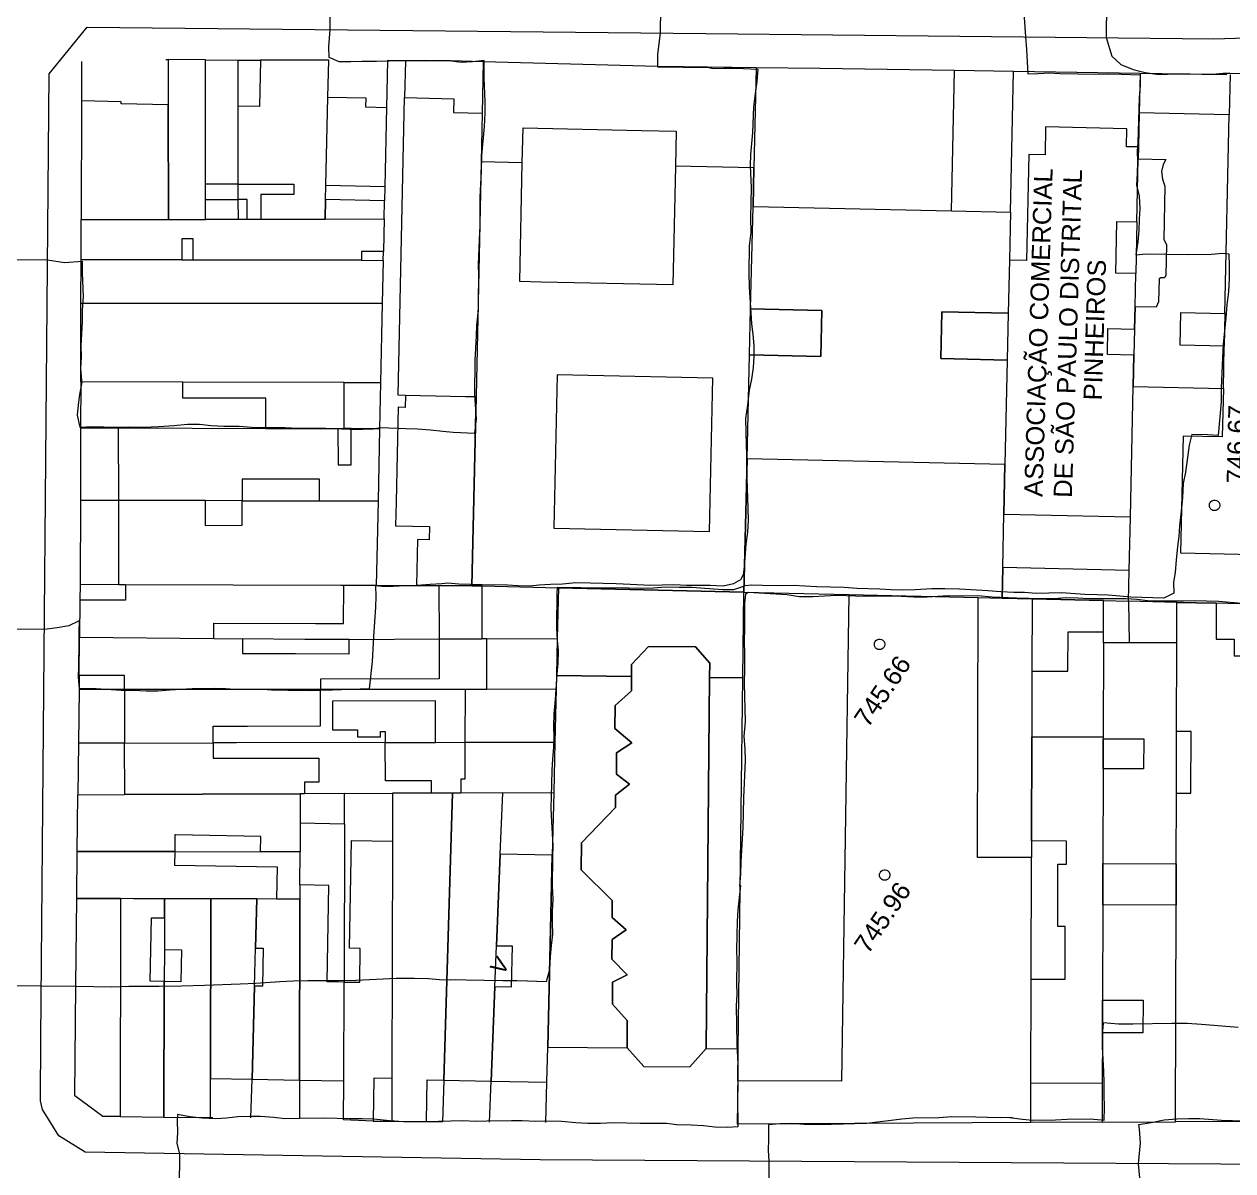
# Model space of a CAD drawing. Header units: metres. Extents: x 325024 to 7190115, y 7391967 to 10157759.
# Drawn here: x 325945.9 to 326061.3, y 7393258.6 to 7393368 of the extents above; entities that cross this region are included whole.
import ezdxf
from ezdxf.enums import TextEntityAlignment as Align

# ---------------------------------------------------------------- set-up
doc = ezdxf.new("R2010")
doc.units = ezdxf.units.M
doc.layers.get('0').update_dxf_attribs({"lineweight": 18})
for name, color, linetype, lineweight in [('100_SIST_VIARIO_MEIO_FIO', 1, 'Continuous', 18), ('206_MURO_E_MURO_ARRIMO', 7, 'Continuous', 18), ('214_PROJ_BEIRAL_EDIF', 10, 'Continuous', 18), ('216_EDIF_NOTAVEL', 2, 'Continuous', 18), ('218_EDIF_NOTAVEL_TOP', 7, 'Continuous', 18), ('600_CURVA_MESTRA', 14, 'Continuous', 18), ('604_CURVA_INTERM', 7, 'Continuous', 18), ('606_PTO_COTADO', 7, 'Continuous', 18)]:
    doc.layers.add(name, color=color, linetype=linetype, lineweight=lineweight)
doc.styles.add('Style-Arial', font='arial.ttf', dxfattribs={"height": 1.75})

# ---------------------------------------------------------------- blocks, each defined once
blk = doc.blocks.new('SP09')
at = {"color": 0, "linetype": 'Continuous'}
blk.add_lwpolyline([(-0.03, -0.51), (-0.14, -0.49), (-0.24, -0.46), (-0.31, -0.42), (-0.35, -0.39), (-0.42, -0.31), (-0.47, -0.24), (-0.51, -0.15), (-0.52, -0.09), (-0.52, 0.03), (-0.51, 0.11), (-0.48, 0.2), (-0.44, 0.27), (-0.4, 0.33), (-0.32, 0.39), (-0.23, 0.44), (-0.15, 0.48), (-0.1, 0.48), (-0.03, 0.48), (0.08, 0.48), (0.19, 0.44), (0.27, 0.4), (0.35, 0.32), (0.41, 0.23), (0.46, 0.11), (0.48, 0.03), (0.48, -0.03), (0.47, -0.08), (0.44, -0.21), (0.38, -0.3), (0.31, -0.38), (0.23, -0.44), (0.1, -0.49), (0.02, -0.51)], close=True, dxfattribs=at)

msp = doc.modelspace()

# ---------------------------------------------------------------- linework, layer by layer
at = {"layer": '100_SIST_VIARIO_MEIO_FIO'}
for points in [[(325947.542, 7393271.213), (325948.327, 7393363.282), (325951.958, 7393367.747), (326011.017, 7393367.133)], [(326011.017, 7393367.133), (326059.518, 7393366.629), (326073.904, 7393367.064)], [(326161.083, 7393260.397), (326158.56, 7393258.852), (326155.181, 7393258.604), (325995.209, 7393259.627), (325951.773, 7393260.349), (325949.242, 7393261.904), (325947.697, 7393264.441), (325947.492, 7393265.272), (325947.542, 7393271.213)]]:
    msp.add_lwpolyline(points, dxfattribs=at)
at = {"layer": '206_MURO_E_MURO_ARRIMO'}
for p, q in [((325951.43, 7393364.447), (325951.419, 7393360.703)), ((325959.469, 7393364.643), (325959.68, 7393364.642)), ((325966.329, 7393364.598), (325968.492, 7393364.584)), ((325982.341, 7393364.537), (325980.64, 7393364.547)), ((325986.67, 7393364.514), (325982.341, 7393364.537)), ((325989.776, 7393364.431), (325986.67, 7393364.514)), ((326007.634, 7393363.954), (325989.776, 7393364.431)), ((326008.904, 7393363.94), (326007.634, 7393363.954)), ((326015.844, 7393363.862), (326008.904, 7393363.94)), ((326040.402, 7393363.511), (326034.765, 7393363.597)), ((326052.488, 7393363.326), (326040.402, 7393363.511)), ((326060.781, 7393363.199), (326052.488, 7393363.326)), ((325951.328, 7393329.49), (325951.307, 7393322.586)), ((325951.307, 7393322.586), (325951.284, 7393314.527)), ((325951.284, 7393314.527), (325951.268, 7393313.043)), ((325951.193, 7393305.853), (325951.178, 7393304.505)), ((325951.178, 7393304.505), (325951.125, 7393299.4)), ((325951.125, 7393299.4), (325951.073, 7393294.462)), ((325963.723, 7393263.664), (325963.962, 7393263.661)), ((325979.261, 7393263.332), (325981.04, 7393263.314)), ((325984.35, 7393263.281), (325985.873, 7393263.265)), ((326042.048, 7393263.186), (326014.032, 7393263.048)), ((326048.868, 7393263.22), (326042.048, 7393263.186))]:
    msp.add_line(p, q, dxfattribs=at)
for points in [[(325980.64, 7393364.547), (325980.543, 7393360.084)], [(325982.341, 7393364.537), (325982.264, 7393361.01)], [(325989.776, 7393364.431), (325989.67, 7393359.54)], [(326040.11, 7393350.074), (326040.402, 7393363.511)], [(326052.488, 7393363.326), (326052.406, 7393359.552)], [(326061.085, 7393363.198), (326061.002, 7393359.365)], [(325966.351, 7393352.756), (325966.354, 7393351.284)], [(325980.378, 7393352.494), (325980.349, 7393351.165)], [(326052.18, 7393349.147), (326052.073, 7393344.217)], [(325980.226, 7393345.479), (325980.244, 7393346.315)], [(326060.59, 7393340.416), (326060.522, 7393337.286)], [(325975.9, 7393329.422), (325976.492, 7393329.42)], [(325951.307, 7393322.586), (325954.969, 7393322.576)], [(325954.984, 7393314.517), (325951.284, 7393314.527)], [(325979.551, 7393314.448), (325983.41, 7393314.438)], [(325972.739, 7393309.289), (325966.799, 7393309.353)], [(325976.985, 7393309.295), (325973.805, 7393309.278), (325972.739, 7393309.289)], [(325990.115, 7393309.366), (325989.677, 7393309.364)], [(325955.522, 7393304.508), (325951.178, 7393304.505)], [(325988.039, 7393304.532), (325974.236, 7393304.522)], [(325955.532, 7393299.409), (325951.125, 7393299.4)], [(325966.216, 7393299.432), (325963.977, 7393299.427)], [(325980.418, 7393299.462), (325966.216, 7393299.432)], [(325976.539, 7393294.589), (325981.116, 7393294.61)], [(325991.643, 7393294.658), (325996.498, 7393294.68)], [(325976.532, 7393291.714), (325976.495, 7393276.602)], [(325960.312, 7393289.05), (325968.517, 7393289.03)], [(325972.272, 7393285.875), (325972.279, 7393289.021)], [(326042.084, 7393276.867), (326042.114, 7393288.486)], [(325959.328, 7393279.689), (325959.32, 7393276.654)], [(325967.598, 7393263.625), (325967.697, 7393267.322)], [(325972.226, 7393267.239), (325972.217, 7393263.578)], [(325985.995, 7393267.223), (325985.873, 7393263.265)], [(326014.083, 7393267.175), (326014.032, 7393263.048)], [(325990.354, 7393263.231), (325990.514, 7393267.14)], [(325995.755, 7393263.189), (325995.846, 7393267.043)], [(326042.048, 7393263.186), (326042.058, 7393266.933)]]:
    msp.add_lwpolyline(points, dxfattribs=at)
at = {"layer": '214_PROJ_BEIRAL_EDIF'}
for points in [[(325963.266, 7393351.278), (325963.263, 7393352.75), (325963.24, 7393364.619), (325959.68, 7393364.642), (325959.688, 7393360.324), (325959.709, 7393349.389), (325963.269, 7393349.396)], [(325963.263, 7393352.75), (325963.24, 7393364.619), (325966.329, 7393364.598), (325966.337, 7393360.203), (325966.351, 7393352.756)], [(325975.015, 7393364.584), (325968.492, 7393364.584), (325968.396, 7393360.159), (325966.337, 7393360.203), (325966.351, 7393352.756), (325971.684, 7393352.766), (325971.686, 7393351.766), (325968.535, 7393351.76), (325968.539, 7393349.406), (325974.685, 7393349.418), (325974.726, 7393351.288), (325974.755, 7393352.616), (325974.939, 7393361.067)], [(326015.618, 7393354.304), (326015.531, 7393350.608), (326034.474, 7393350.197), (326034.765, 7393363.597), (326021.895, 7393363.794), (326015.844, 7393363.862)], [(325959.688, 7393360.324), (325955.192, 7393360.422), (325955.196, 7393360.621), (325951.419, 7393360.703), (325951.386, 7393349.374), (325959.709, 7393349.389)], [(325974.939, 7393361.067), (325978.565, 7393360.988), (325978.546, 7393360.128), (325980.543, 7393360.084), (325980.378, 7393352.494), (325974.755, 7393352.616)], [(326051.838, 7393333.425), (326060.434, 7393333.238), (326060.334, 7393328.629), (326056.599, 7393328.71), (326056.356, 7393317.564), (326063.288, 7393317.414), (326064.213, 7393360), (326069.111, 7393359.894), (326069.054, 7393357.29), (326068.84, 7393347.45), (326067.656, 7393347.475), (326067.563, 7393343.232), (326065.998, 7393343.266), (326065.843, 7393336.096), (326068.592, 7393336.036), (326068.084, 7393312.657), (326063.145, 7393312.674), (326059.763, 7393312.753), (326056.003, 7393312.84), (326051.393, 7393312.949), (326051.457, 7393315.886), (326051.568, 7393321.005)], [(326051.838, 7393333.425), (326060.434, 7393333.238), (326060.522, 7393337.286), (326056.302, 7393337.377), (326056.37, 7393340.508), (326060.59, 7393340.416), (326061.002, 7393359.365), (326052.406, 7393359.552), (326052.335, 7393356.302), (326052.311, 7393355.174), (326054.945, 7393355.117), (326054.677, 7393354.641), (326054.524, 7393353.965), (326054.619, 7393353.24), (326054.848, 7393352.558), (326054.738, 7393347.477), (326054.993, 7393347.004), (326054.929, 7393344.041), (326054.805, 7393343.802), (326054.456, 7393343.809), (326054.3, 7393343.724), (326054.252, 7393341.506), (326054.033, 7393340.998), (326052.004, 7393341.042), (326051.957, 7393338.907), (326051.903, 7393336.434)], [(325963.266, 7393351.278), (325966.354, 7393351.284), (325966.358, 7393349.402), (325963.269, 7393349.396)], [(325966.354, 7393351.284), (325966.358, 7393349.402), (325967.239, 7393349.404), (325967.236, 7393351.286)], [(325974.685, 7393349.418), (325980.312, 7393349.429), (325980.349, 7393351.165), (325974.726, 7393351.288)], [(326039.803, 7393335.968), (326039.586, 7393325.985), (326014.963, 7393326.521), (326015.198, 7393336.456), (326022.017, 7393336.308), (326022.113, 7393340.699), (326015.301, 7393340.847), (326015.531, 7393350.608), (326034.474, 7393350.197), (326040.11, 7393350.074), (326040.01, 7393345.502), (326039.9, 7393340.426), (326033.555, 7393340.564), (326033.458, 7393336.106)], [(325980.244, 7393346.315), (325978.14, 7393346.311), (325978.141, 7393345.484), (325962.092, 7393345.529), (325962.088, 7393347.546), (325960.989, 7393347.544), (325960.993, 7393345.532), (325951.375, 7393345.559), (325951.386, 7393349.374), (325959.709, 7393349.389), (325963.269, 7393349.396), (325966.358, 7393349.402), (325967.239, 7393349.404), (325968.539, 7393349.406), (325974.685, 7393349.418), (325980.312, 7393349.429)], [(325960.993, 7393345.532), (325962.092, 7393345.529), (325978.141, 7393345.484), (325980.226, 7393345.479), (325980.136, 7393341.368), (325951.362, 7393341.408), (325951.375, 7393345.559)], [(325976.484, 7393333.813), (325961.082, 7393333.856), (325951.34, 7393333.883), (325951.362, 7393341.408), (325980.136, 7393341.368), (325979.972, 7393333.803)], [(326015.198, 7393336.456), (326015.301, 7393340.847), (326022.113, 7393340.699), (326022.017, 7393336.308)], [(326039.9, 7393340.426), (326039.803, 7393335.968), (326033.458, 7393336.106), (326033.555, 7393340.564)], [(325996.822, 7393334.546), (325996.504, 7393319.922), (326011.359, 7393319.599), (326011.677, 7393334.223)], [(325961.082, 7393333.856), (325951.34, 7393333.883), (325951.328, 7393329.49), (325954.956, 7393329.48), (325969.023, 7393329.441), (325969.018, 7393332.327), (325961.085, 7393332.312)], [(325977.149, 7393329.418), (325976.492, 7393329.42), (325976.484, 7393333.813), (325979.972, 7393333.803), (325979.877, 7393329.411)], [(325977.149, 7393329.418), (325979.877, 7393329.411), (325979.726, 7393322.507), (325974.139, 7393322.523), (325974.135, 7393324.61), (325966.746, 7393324.596), (325966.75, 7393322.543), (325963.23, 7393322.553), (325954.969, 7393322.576), (325954.956, 7393329.48), (325969.023, 7393329.441), (325975.9, 7393329.422), (325975.907, 7393325.956), (325977.156, 7393325.959)], [(326014.664, 7393313.815), (326024.676, 7393313.579), (326037.017, 7393313.288), (326039.309, 7393313.234), (326039.372, 7393316.149), (326039.484, 7393321.267), (326039.586, 7393325.985), (326014.963, 7393326.521)], [(325985.542, 7393314.432), (325985.552, 7393309.341), (325989.677, 7393309.364), (325989.667, 7393314.4), (325988.689, 7393314.423)], [(325996.761, 7393305.853), (326003.923, 7393305.764), (326003.932, 7393306.911), (326005.538, 7393308.635), (326010.036, 7393308.6), (326011.394, 7393307.024), (326011.384, 7393305.671), (326014.562, 7393305.631), (326014.664, 7393313.815), (325996.959, 7393314.232), (325996.845, 7393309.402)], [(326024.676, 7393313.579), (326023.977, 7393267.149), (326014.083, 7393267.175), (326014.121, 7393270.227), (326014.562, 7393305.631), (326014.664, 7393313.815)], [(326037.017, 7393313.288), (326039.309, 7393313.234), (326042.179, 7393313.166), (326042.161, 7393306.275), (326042.145, 7393300.014), (326042.119, 7393290.061), (326042.114, 7393288.486), (326036.951, 7393288.499)], [(326042.161, 7393306.275), (326045.595, 7393306.266), (326045.605, 7393310.039), (326048.991, 7393310.03), (326048.999, 7393313.005), (326042.179, 7393313.166)], [(326048.991, 7393310.03), (326048.999, 7393313.005), (326051.393, 7393312.949), (326051.455, 7393308.981), (326048.988, 7393308.987)], [(326056.003, 7393312.84), (326059.763, 7393312.753), (326059.754, 7393309.328), (326061.466, 7393309.323), (326061.462, 7393307.729), (326063.132, 7393307.724), (326063.123, 7393304.482), (326063.111, 7393299.967), (326063.015, 7393263.29), (326055.872, 7393263.255), (326055.927, 7393283.937), (326055.937, 7393287.886), (326055.955, 7393294.628), (326057.338, 7393294.624), (326057.353, 7393300.504), (326055.97, 7393300.508), (326055.992, 7393308.969)], [(325996.73, 7393304.539), (325990.125, 7393304.534), (325990.115, 7393309.366), (325996.845, 7393309.402), (325996.761, 7393305.853)], [(326055.955, 7393294.628), (326055.97, 7393300.508), (326055.992, 7393308.969), (326051.455, 7393308.981), (326048.988, 7393308.987), (326048.965, 7393299.996), (326048.964, 7393299.806), (326052.829, 7393299.796), (326052.821, 7393296.942), (326048.957, 7393296.952), (326048.933, 7393287.904), (326055.937, 7393287.886)], [(326003.923, 7393305.764), (326003.912, 7393304.393), (326002.356, 7393302.978), (326002.339, 7393300.807), (326003.963, 7393299.429), (326002.5, 7393298.469), (326002.485, 7393296.453), (326003.735, 7393295.476), (326002.41, 7393294.446), (326002.401, 7393293.258), (325999.149, 7393289.897), (325999.129, 7393287.316), (326002.088, 7393284.385), (326002.075, 7393282.77), (326003.414, 7393281.588), (326002.073, 7393280.66), (326002.059, 7393278.767), (326003.52, 7393277.275), (326002.124, 7393276.592), (326002.108, 7393274.487), (326003.529, 7393272.92), (326003.509, 7393270.309), (326005.097, 7393268.553), (326009.481, 7393268.52), (326011.066, 7393270.25), (326011.384, 7393305.671), (326011.394, 7393307.024), (326010.036, 7393308.6), (326005.538, 7393308.635), (326003.932, 7393306.911)], [(325996.357, 7393288.71), (325995.925, 7393270.367), (326003.509, 7393270.309), (326003.529, 7393272.92), (326002.108, 7393274.487), (326002.124, 7393276.592), (326003.52, 7393277.275), (326002.059, 7393278.767), (326002.073, 7393280.66), (326003.414, 7393281.588), (326002.075, 7393282.77), (326002.088, 7393284.385), (325999.129, 7393287.316), (325999.149, 7393289.897), (326002.401, 7393293.258), (326002.41, 7393294.446), (326003.735, 7393295.476), (326002.485, 7393296.453), (326002.5, 7393298.469), (326003.963, 7393299.429), (326002.339, 7393300.807), (326002.356, 7393302.978), (326003.912, 7393304.393), (326003.923, 7393305.764), (325996.761, 7393305.853), (325996.73, 7393304.539), (325996.611, 7393299.496), (325996.498, 7393294.68)], [(326011.066, 7393270.25), (326014.121, 7393270.227), (326014.562, 7393305.631), (326011.384, 7393305.671)], [(325988.013, 7393299.478), (325996.611, 7393299.496), (325996.73, 7393304.539), (325990.125, 7393304.534), (325988.039, 7393304.532)], [(325980.418, 7393299.462), (325985.216, 7393299.472), (325985.208, 7393303.43), (325975.38, 7393303.411), (325975.386, 7393300.68), (325977.755, 7393300.685), (325977.757, 7393300.001), (325979.961, 7393300.006), (325979.96, 7393300.501), (325980.416, 7393300.502)], [(326048.964, 7393299.806), (326048.957, 7393296.952), (326048.933, 7393287.904), (326048.922, 7393283.956), (326048.898, 7393274.872), (326048.89, 7393271.76), (326048.877, 7393266.915), (326042.058, 7393266.933), (326042.084, 7393276.867), (326045.319, 7393276.858), (326045.332, 7393281.893), (326044.618, 7393281.895), (326044.634, 7393287.848), (326045.464, 7393287.846), (326045.469, 7393290.053), (326042.119, 7393290.061), (326042.145, 7393300.014), (326048.965, 7393299.996)], [(326048.957, 7393296.952), (326048.964, 7393299.806), (326052.829, 7393299.796), (326052.821, 7393296.942)], [(325986.842, 7393294.636), (325984.84, 7393294.627), (325984.838, 7393295.806), (325980.425, 7393295.798), (325980.418, 7393299.462), (325985.216, 7393299.472), (325988.013, 7393299.478), (325988.02, 7393295.97), (325987.646, 7393295.969), (325987.648, 7393294.64)], [(325972.699, 7393294.571), (325972.293, 7393294.569), (325972.286, 7393291.791), (325976.532, 7393291.714), (325976.539, 7393294.589)], [(325981.105, 7393290.034), (325981.05, 7393267.392), (325981.04, 7393263.314), (325984.35, 7393263.281), (325984.422, 7393267.251), (325985.995, 7393267.223), (325986.842, 7393294.636), (325984.84, 7393294.627), (325981.116, 7393294.61)], [(325990.514, 7393267.14), (325990.884, 7393276.152), (325991.044, 7393280.067), (325991.402, 7393288.801), (325991.643, 7393294.658), (325987.648, 7393294.64), (325986.842, 7393294.636), (325985.995, 7393267.223)], [(325981.105, 7393290.034), (325981.05, 7393267.392), (325979.335, 7393267.424), (325979.261, 7393263.332), (325976.428, 7393263.448), (325976.472, 7393267.161), (325976.495, 7393276.602), (325977.976, 7393276.574), (325978.035, 7393279.803), (325977.014, 7393279.821), (325977.202, 7393290.106)], [(325990.884, 7393276.152), (325990.514, 7393267.14), (325995.846, 7393267.043), (325995.925, 7393270.367), (325996.357, 7393288.71), (325991.402, 7393288.801), (325991.044, 7393280.067), (325992.524, 7393280.04), (325992.453, 7393276.123)], [(326048.933, 7393287.904), (326055.937, 7393287.886), (326055.927, 7393283.937), (326048.922, 7393283.956)], [(325972.272, 7393285.875), (325972.268, 7393284.517), (325972.226, 7393267.239), (325976.472, 7393267.161), (325976.495, 7393276.602), (325974.871, 7393276.631), (325975.039, 7393285.825)], [(325959.32, 7393276.654), (325959.289, 7393263.709), (325963.723, 7393263.664), (325963.732, 7393267.394), (325963.774, 7393284.537), (325959.34, 7393284.548), (325959.335, 7393282.717), (325959.328, 7393279.689), (325960.951, 7393279.659), (325960.895, 7393276.626)], [(325963.732, 7393267.394), (325967.697, 7393267.322), (325967.933, 7393276.203), (325968.03, 7393279.83), (325968.155, 7393284.527), (325963.774, 7393284.537)], [(325968.155, 7393284.527), (325968.03, 7393279.83), (325968.774, 7393279.817), (325968.708, 7393276.189), (325967.933, 7393276.203), (325967.697, 7393267.322), (325972.226, 7393267.239), (325972.268, 7393284.517), (325970.031, 7393284.522)], [(326048.898, 7393274.872), (326052.766, 7393274.862), (326052.757, 7393271.749), (326048.89, 7393271.76), (326048.877, 7393266.915), (326048.868, 7393263.22), (326055.872, 7393263.255), (326055.927, 7393283.937), (326048.922, 7393283.956)], [(326048.89, 7393271.76), (326048.898, 7393274.872), (326052.766, 7393274.862), (326052.757, 7393271.749)]]:
    msp.add_lwpolyline(points, close=True, dxfattribs=at)
for points in [[(325988.078, 7393332.469), (325982.345, 7393332.593), (325981.647, 7393332.608), (325982.264, 7393361.01), (325986.975, 7393360.907), (325986.946, 7393359.6), (325989.67, 7393359.54), (325989.568, 7393354.87), (325989.116, 7393334.037)], [(325993.499, 7393354.785), (325993.571, 7393358.133), (326004.898, 7393357.887)], [(326004.898, 7393357.887), (326008.186, 7393357.815), (326008.113, 7393354.467), (326007.867, 7393343.129), (325995.313, 7393343.402)], [(325995.313, 7393343.402), (325993.252, 7393343.447), (325993.499, 7393354.785), (325989.568, 7393354.87), (325989.116, 7393334.037)], [(325989.667, 7393314.4), (325996.959, 7393314.232), (326014.664, 7393313.815), (326014.963, 7393326.521), (326015.198, 7393336.456), (326015.301, 7393340.847), (326015.531, 7393350.608), (326015.618, 7393354.304), (326008.113, 7393354.467), (326007.867, 7393343.129), (325995.313, 7393343.402)], [(325995.313, 7393343.402), (325993.252, 7393343.447), (325993.499, 7393354.785)], [(325989.116, 7393334.037), (325989.081, 7393332.447), (325988.689, 7393314.423), (325989.667, 7393314.4)], [(325989.116, 7393334.037), (325989.081, 7393332.447)], [(325981.447, 7393322.448), (325981.397, 7393320.157), (325984.641, 7393320.086), (325984.613, 7393318.801), (325983.505, 7393318.826), (325983.41, 7393314.438), (325985.542, 7393314.432), (325988.689, 7393314.423), (325989.081, 7393332.447), (325988.078, 7393332.469)], [(325982.345, 7393332.593), (325982.32, 7393331.448), (325981.643, 7393331.462), (325981.447, 7393322.448)], [(325988.078, 7393332.469), (325982.345, 7393332.593)], [(325989.081, 7393332.447), (325988.078, 7393332.469)], [(325976.16, 7393314.458), (325955.627, 7393314.515), (325954.984, 7393314.517), (325954.969, 7393322.576), (325963.23, 7393322.553), (325963.234, 7393320.186), (325966.754, 7393320.193), (325966.75, 7393322.543), (325974.139, 7393322.523), (325979.726, 7393322.507), (325979.667, 7393319.758)], [(325979.667, 7393319.758), (325979.551, 7393314.448), (325976.454, 7393314.457)], [(325976.16, 7393314.458), (325955.627, 7393314.515), (325955.63, 7393313.052), (325951.268, 7393313.043), (325951.231, 7393309.518), (325964.055, 7393309.382)], [(325973.759, 7393310.831), (325976.444, 7393310.824), (325976.454, 7393314.457), (325976.16, 7393314.458)], [(325976.454, 7393314.457), (325976.16, 7393314.458)], [(325964.055, 7393309.382), (325964.059, 7393310.858), (325973.759, 7393310.831)], [(325969.582, 7393304.518), (325955.522, 7393304.508), (325955.52, 7393305.861), (325951.193, 7393305.853), (325951.231, 7393309.518), (325964.055, 7393309.382), (325966.799, 7393309.353), (325966.795, 7393307.963), (325971.852, 7393307.949)], [(325976.985, 7393309.295), (325985.552, 7393309.341), (325985.559, 7393305.534), (325974.234, 7393305.512), (325974.236, 7393304.522), (325969.582, 7393304.518)], [(325971.852, 7393307.949), (325976.981, 7393307.935), (325976.985, 7393309.295)], [(325969.582, 7393304.518), (325955.522, 7393304.508), (325955.532, 7393299.409)], [(325967.275, 7393301.032), (325974.242, 7393301.045), (325974.236, 7393304.522), (325969.582, 7393304.518)], [(325955.532, 7393299.409), (325963.977, 7393299.427), (325963.974, 7393301.025), (325967.275, 7393301.032)], [(325955.532, 7393299.409), (325963.977, 7393299.427), (325963.979, 7393297.962), (325965.245, 7393297.964)], [(325962.967, 7393294.522), (325955.541, 7393294.484), (325955.532, 7393299.409)], [(325965.245, 7393297.964), (325974.063, 7393297.981), (325974.067, 7393295.67), (325972.697, 7393295.667), (325972.699, 7393294.571), (325972.293, 7393294.569), (325962.967, 7393294.522)], [(325959.348, 7393289.053), (325951.016, 7393289.073), (325951.073, 7393294.462), (325955.541, 7393294.484), (325962.967, 7393294.522)], [(325962.967, 7393294.522), (325972.293, 7393294.569), (325972.286, 7393291.791), (325972.279, 7393289.021), (325968.517, 7393289.03)], [(325960.339, 7393290.551), (325960.312, 7393289.05), (325959.348, 7393289.053)], [(325960.405, 7393290.65), (325960.341, 7393290.651), (325960.339, 7393290.551)], [(325968.517, 7393289.03), (325968.544, 7393290.502), (325960.405, 7393290.65)], [(325956.372, 7393284.556), (325955.145, 7393284.559), (325950.969, 7393284.569), (325951.016, 7393289.073), (325959.348, 7393289.053)], [(325959.348, 7393289.053), (325960.312, 7393289.05), (325960.288, 7393287.76), (325970.086, 7393287.581), (325970.031, 7393284.522)], [(325950.881, 7393276.258), (325950.969, 7393284.569)], [(325950.969, 7393284.569), (325955.145, 7393284.559), (325955.14, 7393282.694)], [(325956.372, 7393284.556), (325955.145, 7393284.559), (325955.14, 7393282.694)], [(325959.32, 7393276.654), (325957.986, 7393276.679), (325958.097, 7393282.739), (325959.335, 7393282.717), (325959.34, 7393284.548), (325956.372, 7393284.556)], [(325970.031, 7393284.522), (325968.155, 7393284.527), (325963.774, 7393284.537), (325959.34, 7393284.548), (325956.372, 7393284.556)], [(325955.14, 7393282.694), (325955.093, 7393263.752), (325953.458, 7393263.769), (325950.771, 7393265.735), (325950.881, 7393276.258)], [(325955.14, 7393282.694), (325955.093, 7393263.752), (325959.289, 7393263.709), (325959.32, 7393276.654)]]:
    msp.add_lwpolyline(points, dxfattribs=at)
at = {"layer": '216_EDIF_NOTAVEL'}
for points in [[(326051.838, 7393333.425), (326051.903, 7393336.434), (326049.362, 7393336.489), (326049.416, 7393338.962), (326051.957, 7393338.907), (326052.004, 7393341.042), (326052.073, 7393344.217), (326050.156, 7393344.258), (326050.263, 7393349.189), (326052.18, 7393349.147), (326052.311, 7393355.174), (326052.335, 7393356.302), (326051.195, 7393356.327), (326051.232, 7393358.046), (326043.465, 7393358.215), (326043.407, 7393355.562), (326041.863, 7393355.595), (326041.643, 7393345.466), (326040.01, 7393345.502), (326039.9, 7393340.426), (326039.803, 7393335.968), (326039.586, 7393325.985), (326039.484, 7393321.267), (326051.568, 7393321.005)], [(326039.309, 7393313.234), (326042.179, 7393313.166), (326048.999, 7393313.005), (326051.393, 7393312.949), (326051.457, 7393315.886), (326039.372, 7393316.149)]]:
    msp.add_lwpolyline(points, close=True, dxfattribs=at)
at = {"layer": '600_CURVA_MESTRA', "elevation": 745}
msp.add_lwpolyline([(326061.848, 7393272.266), (326058.338, 7393272.538), (326056.985, 7393272.638), (326055.507, 7393272.648), (326051.793, 7393272.575), (326050.44, 7393272.571), (326048.972, 7393272.698), (326048.877, 7393271.541), (326048.868, 7393270.393), (326048.996, 7393268.094), (326049.04, 7393266.981), (326049.009, 7393265.869), (326049.043, 7393264.646), (326049.03, 7393263.379), (326048.757, 7393263.421), (326047.729, 7393263.498), (326045.522, 7393263.472), (326044.42, 7393263.418), (326042.246, 7393263.389), (326041.223, 7393263.468), (326040.065, 7393263.626), (326040.292, 7393263.664), (326039.179, 7393263.647), (326037.927, 7393263.662), (326036.811, 7393263.697), (326034.505, 7393263.727), (326033.265, 7393263.642), (326030.776, 7393263.591), (326029.746, 7393263.526), (326026.4, 7393263.108), (326024.147, 7393263.044), (326022.993, 7393263.004), (326021.683, 7393262.994), (326020.423, 7393263.01), (326019.174, 7393263.081), (326018.104, 7393263.06), (326017.007, 7393262.982), (326016.996, 7393262.649), (326017.018, 7393261.571), (326016.962, 7393260.558), (326017.025, 7393259.488), (326016.986, 7393250.259)], dxfattribs=at)
at = {"layer": '604_CURVA_INTERM', "flags": 128}
for points, elevation in [([(325988.982, 7393333.834), (325989.009, 7393334.756), (325989.017, 7393335.91), (325989.138, 7393338.265), (325989.163, 7393339.265), (325989.29, 7393340.485), (325989.324, 7393340.62), (325989.324, 7393341.663), (325989.359, 7393343.992), (325989.331, 7393345.075), (325989.42, 7393347.445), (325989.481, 7393348.762), (325989.469, 7393350.142), (325989.478, 7393351.506), (325989.527, 7393352.75), (325989.604, 7393354.003), (325989.648, 7393355.477), (325989.883, 7393358.243), (325989.954, 7393359.529), (325989.956, 7393360.648), (325989.852, 7393362.86), (325989.846, 7393364.567), (325988.754, 7393364.428), (325987.684, 7393364.358), (325986.457, 7393364.517), (325984.3, 7393364.556), (325983.126, 7393364.522), (325981.821, 7393364.525), (325980.78, 7393364.508), (325979.592, 7393364.46), (325978.176, 7393364.469), (325977.137, 7393364.431), (325976.013, 7393364.437), (325975.06, 7393364.853), (325975.026, 7393365.861), (325975.16, 7393367.506), (325975.283, 7393377.308)], 749), ([(326006.776, 7393376.849), (326006.68, 7393367.178), (326006.401, 7393365.159), (326006.403, 7393364.163), (326006.451, 7393363.92), (326007.704, 7393363.945), (326008.893, 7393363.923)], 748), ([(326040.884, 7393376.525), (326041.535, 7393366.816), (326041.655, 7393365.606), (326041.77, 7393363.293), (326042.783, 7393363.302), (326043.791, 7393363.375), (326044.836, 7393363.315), (326048.276, 7393363.257), (326049.482, 7393363.276), (326050.688, 7393363.265), (326052.482, 7393363.189), (326052.483, 7393362.171), (326052.41, 7393361.03), (326052.308, 7393357.735), (326052.285, 7393356.714), (326052.21, 7393355.962), (326052.226, 7393354.848), (326052.22, 7393353.806), (326052.14, 7393352.643), (326052.385, 7393351.598), (326052.46, 7393350.434), (326052.408, 7393349.425), (326052.381, 7393348.335), (326052.258, 7393347.247), (326052.071, 7393346.01), (326053.092, 7393346.093), (326056.988, 7393346.05), (326059.297, 7393346.077), (326060.368, 7393346.157), (326060.965, 7393346.118), (326061, 7393344.949), (326060.993, 7393343.764), (326060.911, 7393342.512), (326060.78, 7393341.251), (326060.676, 7393339.997), (326060.534, 7393338.747), (326060.406, 7393337.436), (326060.368, 7393336.21), (326060.246, 7393333.999), (326060.224, 7393333.278), (326060.239, 7393331.969), (326059.93, 7393328.755), (326058.925, 7393328.822), (326057.418, 7393328.854), (326057.177, 7393327.841), (326056.837, 7393325.28), (326056.613, 7393324.186), (326056.52, 7393322.855), (326056.4, 7393321.548), (326056.246, 7393320.157), (326056.169, 7393319.137), (326056.071, 7393318.132), (326055.925, 7393316.897), (326055.824, 7393315.694), (326055.678, 7393314.752), (326055.694, 7393313.716), (326054.74, 7393313.234), (326051.603, 7393313.341), (326050.547, 7393313.439), (326049.439, 7393313.516), (326048.376, 7393313.564), (326047.222, 7393313.589), (326044.97, 7393313.732), (326042.576, 7393313.697), (326041.459, 7393313.769), (326040.445, 7393313.774), (326039.18, 7393313.839), (326037.942, 7393313.947), (326035.236, 7393314.092), (326033.828, 7393314.126), (326032.563, 7393314.125), (326031.004, 7393314.041), (326029.827, 7393314.005), (326028.697, 7393314.037), (326027.649, 7393314.089), (326025.443, 7393314.158), (326024.224, 7393314.249), (326021.626, 7393314.316), (326020.513, 7393314.388), (326019.4, 7393314.431), (326018.221, 7393314.426), (326016.443, 7393314.445), (326015.43, 7393314.481), (326014.739, 7393314.413), (326014.326, 7393314.252), (326013.675, 7393314.031), (326012.626, 7393314.049), (326009.701, 7393314.244), (326008.478, 7393314.244), (326007.195, 7393314.29), (326005.993, 7393314.205), (326004.772, 7393314.147), (326002.549, 7393314.233), (326001.349, 7393314.196), (326000.149, 7393314.192), (325999.099, 7393314.221), (325998.013, 7393314.21), (325996.84, 7393314.249), (325996.794, 7393313.695), (325996.808, 7393312.65), (325996.773, 7393311.559), (325996.771, 7393310.421), (325996.819, 7393309.236), (325996.911, 7393308.221), (325996.888, 7393307.027), (325996.799, 7393305.99), (325996.627, 7393303.561), (325996.509, 7393302.208), (325996.485, 7393301.013), (325996.5, 7393299.972), (325996.474, 7393298.972), (325996.388, 7393297.857), (325996.329, 7393296.82), (325996.303, 7393295.469), (325996.218, 7393293.191), (325996.302, 7393291.9), (325996.412, 7393289.632), (325996.372, 7393288.537), (325996.367, 7393285.779), (325996.423, 7393284.499), (325996.363, 7393283.319), (325996.342, 7393282.211), (325996.391, 7393281.18), (325996.245, 7393280.074), (325996.169, 7393279.039), (325996.105, 7393277.773), (325995.768, 7393276.628), (325994.013, 7393276.675), (325992.965, 7393276.717), (325991.649, 7393276.714), (325988.147, 7393276.78), (325987.117, 7393276.799), (325986.628, 7393276.782), (325985.61, 7393276.808), (325984.546, 7393276.9), (325983.218, 7393276.947), (325981.494, 7393276.923), (325977.651, 7393276.733), (325975.961, 7393276.706), (325973.038, 7393276.699), (325971.613, 7393276.667), (325970.336, 7393276.615), (325968.059, 7393276.47), (325966.579, 7393276.392), (325963.147, 7393276.272), (325960.952, 7393276.195), (325958.842, 7393276.164), (325955.932, 7393276.159), (325954.264, 7393276.115), (325950.822, 7393276.169)], 747), ([(326049.351, 7393376.445), (326049.254, 7393366.736), (326049.803, 7393364.966), (326050.646, 7393364.181), (326051.824, 7393363.7), (326052.965, 7393363.426), (326054.054, 7393363.267), (326055.114, 7393363.266), (326056.222, 7393363.292), (326057.274, 7393363.286), (326058.387, 7393363.254), (326059.387, 7393363.265), (326060.415, 7393363.332), (326061.083, 7393363.353), (326062.085, 7393363.32)], 746), ([(326008.893, 7393363.923), (326011.304, 7393363.877), (326011.72, 7393363.806), (326012.737, 7393363.825), (326013.964, 7393363.815), (326016.004, 7393363.732), (326015.879, 7393362.551), (326015.723, 7393361.392), (326015.589, 7393360.127), (326015.485, 7393357.68), (326015.369, 7393356.64), (326015.283, 7393355.59), (326015.252, 7393354.524), (326015.346, 7393352.415), (326015.335, 7393350.958), (326015.281, 7393349.572), (326015.314, 7393348.137), (326015.171, 7393346.853), (326015.128, 7393344.293), (326015.158, 7393342.927), (326015.379, 7393339.459), (326015.502, 7393338.419), (326015.596, 7393337.358), (326015.598, 7393336.312), (326015.53, 7393335.245), (326015.385, 7393334.148), (326015.175, 7393333.094), (326015.001, 7393331.673), (326014.817, 7393330.382), (326014.833, 7393329.068), (326014.908, 7393326.897), (326014.92, 7393325.605), (326015.025, 7393321.84), (326015.066, 7393320.654), (326015.003, 7393319.522), (326014.844, 7393318.407), (326014.696, 7393316.194), (326014.588, 7393315.467), (326014.346, 7393314.979), (326013.679, 7393314.611), (326012.679, 7393314.388), (326011.438, 7393314.443), (326009.182, 7393314.454), (326007.964, 7393314.518), (326006.841, 7393314.469), (326005.778, 7393314.456), (326002.456, 7393314.617), (326001.217, 7393314.651), (326000.013, 7393314.664), (325998.612, 7393314.709), (325997.345, 7393314.581), (325996.206, 7393314.535), (325995.127, 7393314.472), (325994.233, 7393314.377), (325993.074, 7393314.406), (325992.076, 7393314.471), (325989.668, 7393314.496), (325987.447, 7393314.571), (325986.406, 7393314.658), (325985.808, 7393314.609), (325984.691, 7393314.557), (325983.464, 7393314.444), (325982.325, 7393314.418), (325981.159, 7393314.359), (325980.098, 7393314.359), (325979.47, 7393314.413), (325979.513, 7393313.402), (325979.473, 7393312.394), (325979.289, 7393309.567), (325979.244, 7393308.384), (325979.171, 7393307.196), (325978.866, 7393304.588), (325975.374, 7393304.442), (325974.28, 7393304.44), (325973.27, 7393304.391), (325971.13, 7393304.412), (325969.545, 7393304.462)], 748), ([(325938.544, 7393345.603), (325948.176, 7393345.515), (325949.79, 7393345.283), (325951.471, 7393345.416), (325951.484, 7393344.28), (325951.562, 7393342.028), (325951.486, 7393340.723), (325951.494, 7393339.619), (325951.406, 7393338.5), (325951.36, 7393337.31), (325951.378, 7393336.283), (325951.33, 7393335.124), (325951.414, 7393334.019), (325951.443, 7393333.87), (325951.23, 7393332.693), (325951.095, 7393331.693), (325950.997, 7393330.69), (325951.221, 7393329.68), (325951.257, 7393329.575), (325952.362, 7393329.627), (325953.543, 7393329.583), (325954.629, 7393329.574), (325955.949, 7393329.597), (325957.34, 7393329.568), (325958.797, 7393329.609), (325960.24, 7393329.712), (325961.524, 7393329.83), (325962.689, 7393329.852), (325963.808, 7393329.71), (325964.993, 7393329.66), (325966.46, 7393329.642), (325967.653, 7393329.563), (325969.792, 7393329.531), (325970.872, 7393329.517), (325972.055, 7393329.473), (325974.739, 7393329.463), (325977.037, 7393329.363), (325978.244, 7393329.374), (325979.254, 7393329.408), (325979.952, 7393329.523), (325982.381, 7393329.427), (325983.502, 7393329.388), (325984.752, 7393329.317), (325985.905, 7393329.185)], 749), ([(325985.905, 7393329.185), (325986.899, 7393329.097), (325988.985, 7393328.992), (325989.115, 7393330.339), (325988.981, 7393332.577), (325988.982, 7393333.834)], 749), ([(326062.191, 7393312.731), (326059.967, 7393312.931), (326057.689, 7393312.984), (326056.643, 7393312.957), (326054.221, 7393312.953), (326053.192, 7393312.987), (326052.177, 7393313.126), (326051.17, 7393313.174), (326048.985, 7393313.186), (326047.654, 7393313.187), (326046.548, 7393313.249), (326045.438, 7393313.277), (326044.272, 7393313.172), (326043.062, 7393313.165), (326040.684, 7393313.238), (326038.377, 7393313.343), (326037.01, 7393313.445), (326035.792, 7393313.426), (326034.203, 7393313.45), (326032.157, 7393313.345), (326030.876, 7393313.348), (326029.684, 7393313.406), (326028.313, 7393313.413), (326026.271, 7393313.394), (326023.504, 7393313.496), (326022.36, 7393313.418), (326021.246, 7393313.38), (326019.957, 7393313.378), (326018.77, 7393313.558), (326015.07, 7393313.776), (326014.817, 7393313.622), (326014.702, 7393312.769), (326014.707, 7393310.331), (326014.671, 7393309.135), (326014.714, 7393307.883), (326014.725, 7393306.572), (326014.683, 7393305.122), (326014.781, 7393301.421), (326014.662, 7393300.077), (326014.753, 7393298.856), (326014.771, 7393297.741), (326014.619, 7393294.165), (326014.567, 7393291.345), (326014.374, 7393288.099), (326014.321, 7393286.884), (326014.246, 7393285.749), (326014.33, 7393285.823), (326014.092, 7393283.505), (326014.026, 7393282.39), (326013.98, 7393281.04), (326013.96, 7393279.669), (326013.993, 7393278.661), (326013.955, 7393276.477), (326013.979, 7393275.429), (326013.928, 7393274.338), (326013.971, 7393270.632), (326014.067, 7393268.791), (326014.085, 7393267.761), (326014.039, 7393265.691), (326014.035, 7393264.653), (326014.085, 7393263.635), (326014.088, 7393262.783), (326013.088, 7393262.719), (326011.874, 7393262.746), (326010.816, 7393262.862), (326009.615, 7393262.922), (326008.268, 7393262.958), (326007.262, 7393263.082), (326004.751, 7393263.094), (326002.178, 7393263.171), (326000.983, 7393263.099), (325999.75, 7393263.109), (325998.624, 7393263.163), (325997.254, 7393263.28), (325995.603, 7393263.318), (325994.804, 7393263.288), (325993.497, 7393263.339), (325992.467, 7393263.358), (325990.1, 7393263.327), (325989.052, 7393263.299), (325987.816, 7393263.348), (325986.683, 7393263.31), (325985.487, 7393263.3), (325984.478, 7393263.246), (325982.161, 7393263.254), (325980.856, 7393263.347), (325979.298, 7393263.508), (325978.258, 7393263.557), (325977.073, 7393263.544), (325974.56, 7393263.61), (325972.227, 7393263.559), (325970.823, 7393263.557), (325969.772, 7393263.675), (325968.514, 7393263.771), (325967.449, 7393263.775), (325966.345, 7393263.724), (325965.266, 7393263.613), (325964.242, 7393263.543), (325962.925, 7393263.62), (325961.763, 7393263.74), (325960.569, 7393263.952), (325960.548, 7393263.346), (325960.579, 7393262.243), (325960.52, 7393261.197), (325960.786, 7393260.199), (325960.692, 7393250.575)], 746), ([(325969.545, 7393304.462), (325968.714, 7393304.508), (325966.406, 7393304.485), (325965.211, 7393304.581), (325964.091, 7393304.606), (325961.978, 7393304.569), (325959.856, 7393304.452), (325958.692, 7393304.368), (325957.582, 7393304.371), (325956.367, 7393304.423), (325955.197, 7393304.426), (325952.824, 7393304.576), (325951.215, 7393304.616), (325951.125, 7393305.696), (325951.175, 7393306.755), (325951.191, 7393308.882), (325951.186, 7393310.044), (325951.215, 7393311.064), (325951.123, 7393311.053), (325950.22, 7393310.6), (325949.105, 7393310.4), (325947.875, 7393310.243), (325938.205, 7393310.331)], 748), ([(325950.822, 7393276.169), (325937.879, 7393276.287), (325931.551, 7393276.503), (325926.519, 7393276.602), (325923.532, 7393276.334), (325923.107, 7393274.581), (325922.732, 7393271.775), (325922.412, 7393268.675), (325922.261, 7393264.696), (325921.954, 7393260.826), (325922.001, 7393251.151), (325921.845, 7393249.649), (325921.864, 7393248.442), (325921.834, 7393247.07), (325921.75, 7393245.55), (325921.625, 7393243.791), (325921.534, 7393241.931), (325921.424, 7393240.779), (325921.531, 7393239.181), (325921.54, 7393236.159), (325921.509, 7393234.898), (325921.666, 7393233.765), (325921.685, 7393232.138)], 747)]:
    msp.add_lwpolyline(points, dxfattribs=dict(at, elevation=elevation))
at = {"layer": '604_CURVA_INTERM', "elevation": 744}
msp.add_lwpolyline([(326053.201, 7393250.311), (326052.345, 7393259.262), (326052.516, 7393261.257), (326052.414, 7393262.543), (326052.358, 7393263.015), (326053.534, 7393263.195), (326054.779, 7393263.443), (326055.982, 7393263.539), (326057.148, 7393263.569), (326058.18, 7393263.57), (326060.25, 7393263.412), (326061.301, 7393263.392), (326063.8, 7393263.273)], dxfattribs=at)

# ---------------------------------------------------------------- block references
at = {"layer": '606_PTO_COTADO', "rotation": 55.83005668387076}
for p in [(326059.604, 7393322.117, 746.674), (326027.615, 7393308.847, 745.664), (326028.112, 7393286.841, 745.959)]:
    msp.add_blockref('SP09', p, dxfattribs=at)

# ---------------------------------------------------------------- texts
at = {"layer": '214_PROJ_BEIRAL_EDIF', "style": 'Style-Arial'}
msp.add_text('V', height=1.5, rotation=55.83006, dxfattribs=at).set_placement((325991.591, 7393277.153))
at = {"layer": '218_EDIF_NOTAVEL_TOP', "style": 'Style-Arial'}
for s, p in [('ASSOCIAÇÃO COMERCIAL', (326043.165, 7393322.882)), ('DE SÃO PAULO DISTRITAL', (326045.974, 7393322.794)), ('PINHEIROS', (326048.823, 7393332.089))]:
    msp.add_text(s, height=1.75, rotation=88.21404, dxfattribs=at).set_placement(p)
at = {"layer": '606_PTO_COTADO', "style": 'Style-Arial'}
for s, rotation, p in [('746.67', 88.69932, (326061.706, 7393327.935, 746.674)), ('745.66', 55.83006, (326027.883, 7393304.366, 745.664)), ('745.96', 55.83006, (326027.893, 7393282.76, 745.959))]:
    msp.add_text(s, height=1.75, rotation=rotation, dxfattribs=at).set_placement(p, align=Align.MIDDLE_CENTER)

doc.saveas('drawing.dxf')
